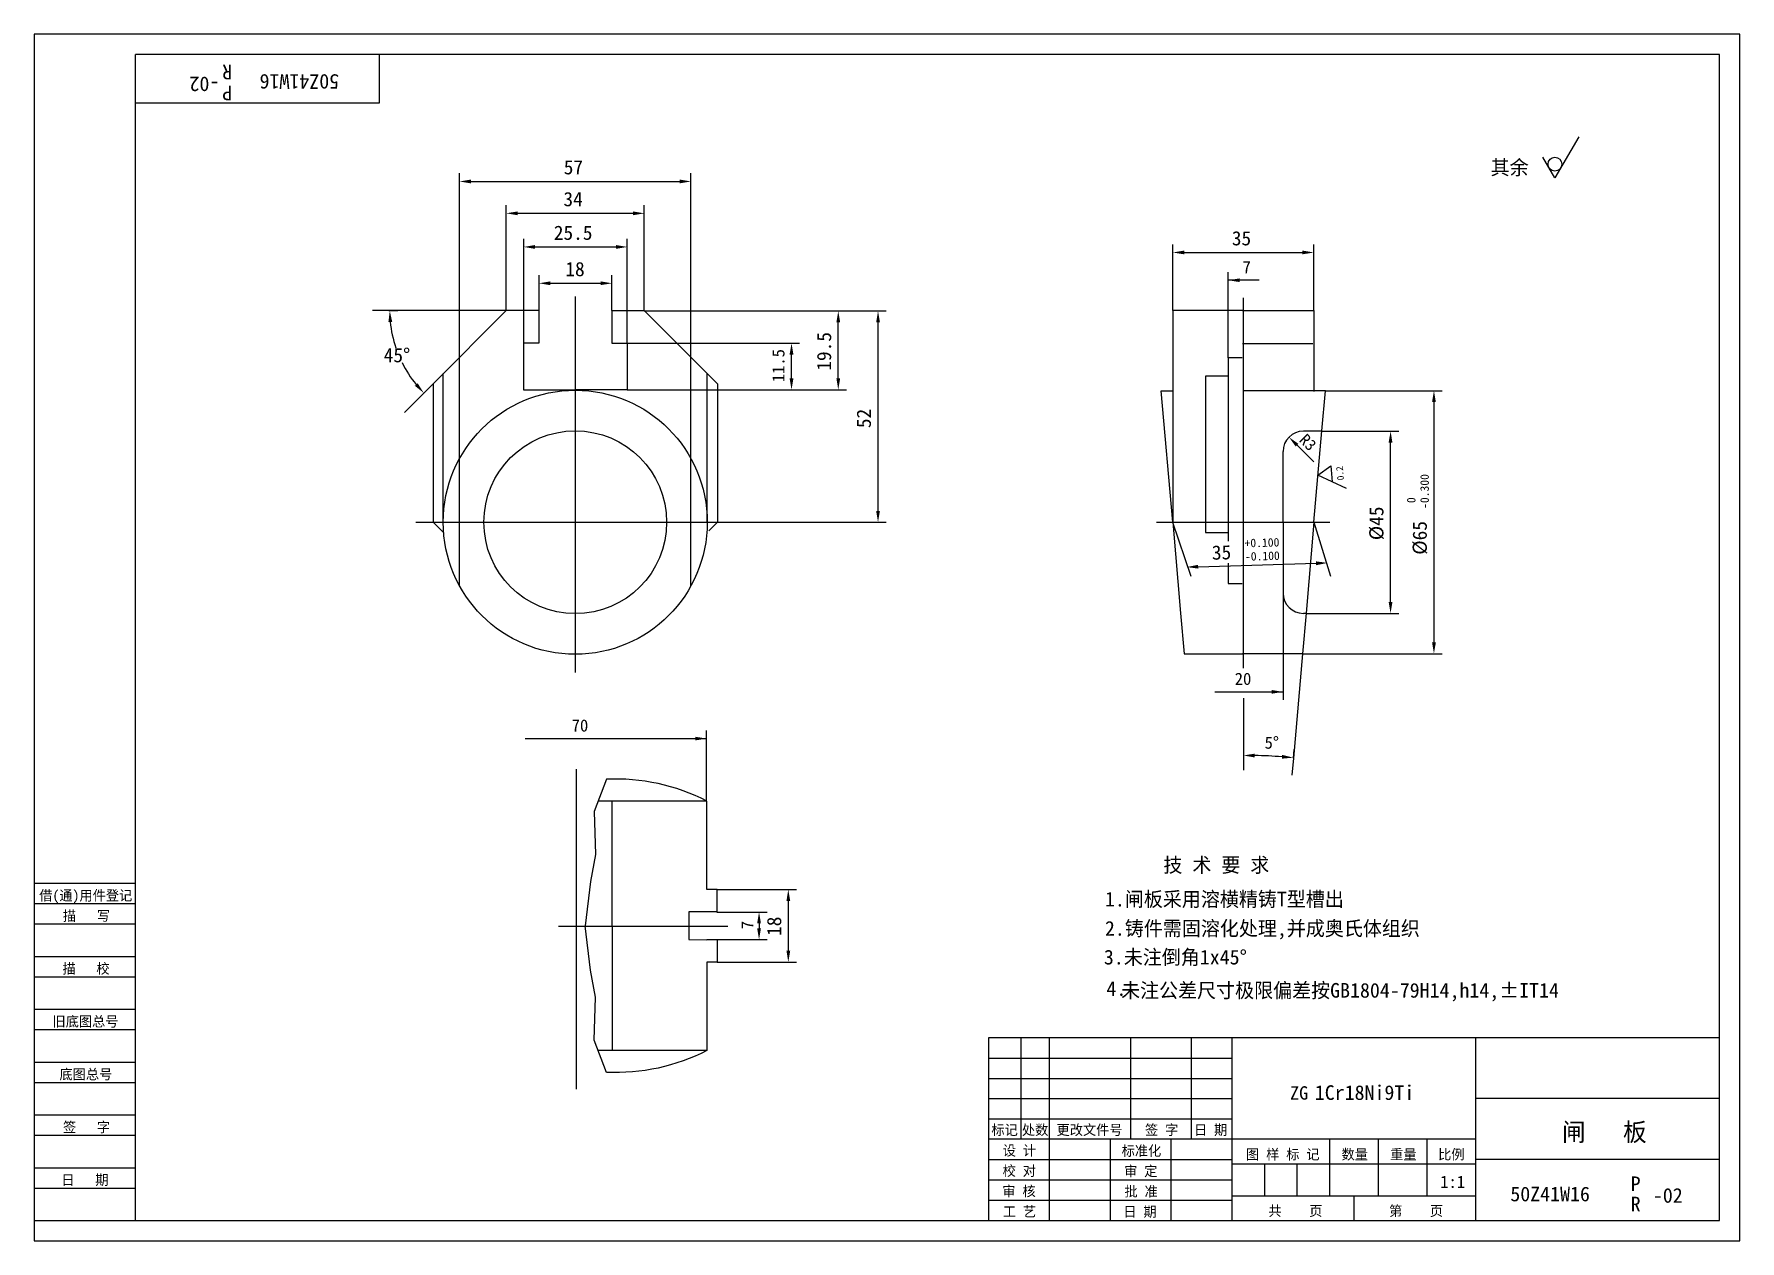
# Model space of a CAD drawing. Header units: metres. Extents: x 0 to 420, y 0 to 297.
import ezdxf

# ---------------------------------------------------------------- set-up
doc = ezdxf.new("R2010")
doc.units = ezdxf.units.M
for name, color, linetype in [('B', 3, 'Continuous'), ('C', 6, 'Continuous'), ('D', 1, 'Continuous'), ('FL', 5, 'Continuous'), ('HA', 5, 'Continuous'), ('T', 7, 'Continuous'), ('TL', 4, 'Continuous')]:
    doc.layers.add(name, color=color, linetype=linetype)

# ---------------------------------------------------------------- blocks, each defined once
blk = doc.blocks.new('TUKUN3')
at = {"layer": 'FL'}
for p, q in [((420, 297), (0, 297)), ((0, 297), (0, 0)), ((420, 0), (420, 297)), ((0, 78), (25, 78)), ((0, 70), (25, 70)), ((0, 65), (25, 65)), ((0, 57), (25, 57)), ((0, 52), (25, 52)), ((243, 25), (243, 50)), ((250, 5), (250, 50)), ((270, 25), (270, 50)), ((285, 25), (285, 50)), ((0, 44), (25, 44)), ((235, 45), (295, 45)), ((0, 39), (25, 39)), ((235, 40), (295, 40)), ((235, 35), (295, 35)), ((0, 31), (25, 31)), ((235, 30), (295, 30)), ((0, 26), (25, 26)), ((280, 5), (280, 25)), ((0, 18), (25, 18)), ((235, 20), (295, 20)), ((0, 13), (25, 13)), ((235, 15), (295, 15)), ((235, 10), (295, 10)), ((0, 0), (420, 0))]:
    blk.add_line(p, q, dxfattribs=at)
at = {"layer": 'TL'}
for p, q in [((415, 292), (25, 292)), ((25, 5), (25, 292)), ((85, 292), (85, 280)), ((415, 5), (415, 292)), ((85, 280), (25, 280)), ((0, 88), (25, 88)), ((0, 83), (25, 83)), ((415, 50), (235, 50)), ((235, 50), (235, 5)), ((295, 5), (295, 50)), ((355, 5), (355, 50)), ((415, 35), (355, 35)), ((355, 25), (235, 25)), ((265, 5), (265, 25)), ((319, 11), (319, 25)), ((331, 11), (331, 25)), ((343, 11), (343, 25)), ((295, 19), (355, 19)), ((303, 11), (303, 19)), ((311, 11), (311, 19)), ((415, 20), (355, 20)), ((355, 11), (295, 11)), ((325, 5), (325, 11)), ((0, 5), (415, 5))]:
    blk.add_line(p, q, dxfattribs=at)
at = {"layer": 'T'}
for s, p in [('借(通)用件登记', (1.26, 83.76)), ('描   写', (7.09, 78.76)), ('描   校', (6.98, 65.76)), ('旧底图总号', (4.52, 52.76)), ('底图总号', (6.25, 39.76)), ('签   字', (7.1, 26.76)), ('标记', (235.71, 26.07)), ('处数', (243.22, 26.07)), ('更改文件号', (251.75, 26.07)), ('签 字', (273.53, 26.07)), ('日 期', (285.57, 26.07)), ('设 计', (238.5, 20.99)), ('标准化', (267.77, 20.93)), ('图 样 标 记', (298.4, 20.04)), ('数量', (321.92, 20.04)), ('重量', (333.88, 20.04)), ('比例', (345.7, 20.04)), ('校 对', (238.48, 15.99)), ('审 定', (268.39, 15.93)), ('日   期', (6.72, 13.76)), ('审 核', (238.41, 10.99)), ('批 准', (268.46, 10.93)), ('工 艺', (238.52, 5.99)), ('日 期', (268.18, 5.93)), ('共    页', (303.91, 6.13)), ('第    页', (333.62, 6.13))]:
    blk.add_text(s, height=2.5, dxfattribs=at).set_placement(p)

msp = doc.modelspace()

# ---------------------------------------------------------------- linework, layer by layer
at = {"layer": 'B'}
for p, q in [((104.76, 161.21), (104.76, 217.48)), ((161.72, 161.21), (161.72, 217.48))]:
    msp.add_line(p, q, dxfattribs=at)
at = {"layer": 'C'}
for p, q in [((133.24, 232.45), (133.24, 139.86)), ((297.73, 232.1), (297.73, 209.26)), ((297.73, 209.26), (297.73, 140.92)), ((94.01, 176.87), (169.73, 176.87)), ((276.39, 176.87), (319.06, 176.87)), ((133.44, 116.08), (133.44, 55.08)), ((129.1, 77.47), (170.77, 77.47)), ((133.44, 55.08), (133.44, 37.34))]:
    msp.add_line(p, q, dxfattribs=at)
at = {"layer": 'D'}
for p, q in [((380.31, 271.76), (374.45, 261.62)), ((374.45, 261.62), (371.52, 266.69)), ((104.76, 217.48), (104.76, 262.74)), ((107.56, 260.74), (158.92, 260.74)), ((161.72, 217.48), (161.72, 262.74)), ((116.24, 228.96), (116.24, 254.9)), ((119.04, 252.9), (147.44, 252.9)), ((150.24, 228.96), (150.24, 254.9)), ((120.56, 220.87), (120.56, 246.62)), ((123.36, 244.62), (143.24, 244.62)), ((146.04, 220.87), (146.04, 246.62)), ((280.4, 228.94), (280.4, 245.26)), ((315.07, 228.94), (315.07, 245.26)), ((283.2, 243.26), (312.27, 243.26)), ((124.32, 228.94), (124.32, 237.68)), ((127.12, 235.68), (139.47, 235.68)), ((142.27, 228.94), (142.27, 237.68)), ((294.03, 217.37), (294.03, 238.43)), ((301.61, 236.43), (294.03, 236.43)), ((87.33, 228.96), (83.29, 228.96)), ((87.33, 228.96), (89.57, 228.96)), ((116.24, 228.96), (87.33, 228.96)), ((150.18, 228.86), (200, 228.86)), ((200, 228.86), (209.79, 228.86)), ((198, 212.26), (198, 226.06)), ((207.79, 179.67), (207.79, 226.06)), ((146.05, 220.95), (188.49, 220.95)), ((186.49, 212.26), (186.49, 218.15)), ((98.24, 210.96), (91.17, 203.89)), ((145.99, 209.46), (188.49, 209.46)), ((188.49, 209.46), (200, 209.46)), ((317.96, 209.24), (346.67, 209.24)), ((344.67, 206.44), (344.67, 147.29)), ((317.09, 199.29), (335.99, 199.29)), ((310.96, 195.84), (312.95, 193.87)), ((312.95, 193.87), (315.09, 191.75)), ((333.99, 157.24), (333.99, 196.49)), ((316.1, 188.49), (319.29, 190.73)), ((319.29, 190.73), (319.63, 186.84)), ((323.17, 185.19), (316.1, 188.49)), ((169.73, 176.87), (209.79, 176.87)), ((280.26, 176.86), (284.84, 163.6)), ((315.13, 176.87), (319.22, 163.6)), ((286.62, 165.93), (315.66, 166.77)), ((307.52, 159.44), (307.52, 133.12)), ((313.17, 154.44), (335.99, 154.44)), ((312.3, 144.49), (310.05, 118.84)), ((312.3, 144.49), (346.67, 144.49)), ((290.72, 135.12), (307.52, 135.12)), ((297.75, 133.53), (297.75, 115.84)), ((120.89, 123.62), (165.59, 123.62)), ((165.59, 108.23), (165.59, 125.62)), ((310.05, 118.84), (309.68, 114.6)), ((310.05, 118.84), (310.23, 120.92)), ((168.17, 86.47), (187.7, 86.47)), ((168.09, 80.92), (180.5, 80.92)), ((185.7, 83.67), (185.7, 71.41)), ((178.5, 78.12), (178.5, 76.94)), ((168.09, 74.14), (180.5, 74.14)), ((168.17, 68.61), (187.7, 68.61))]:
    msp.add_line(p, q, dxfattribs=at)
msp.add_circle((374.45, 265), 1.69, dxfattribs=at)
for centre, radius, start, end in [((116.24, 228.96), 28.68, 185.6, 198.57), ((116.24, 228.96), 28.68, 206.54, 219.4), ((297.75, -21.8), 141.27, 86.14, 88.86)]:
    msp.add_arc(centre, radius, start, end, dxfattribs=at)
for points in [[(107.56, 261.21), (107.56, 260.27), (104.76, 260.74)], [(158.92, 261.21), (158.92, 260.27), (161.72, 260.74)], [(119.04, 253.36), (119.04, 252.43), (116.24, 252.9)], [(147.44, 253.36), (147.44, 252.43), (150.24, 252.9)], [(123.36, 245.09), (123.36, 244.16), (120.56, 244.62)], [(143.24, 245.09), (143.24, 244.16), (146.04, 244.62)], [(283.2, 243.73), (283.2, 242.8), (280.4, 243.26)], [(312.27, 243.73), (312.27, 242.8), (315.07, 243.26)], [(127.12, 236.15), (127.12, 235.22), (124.32, 235.68)], [(139.47, 236.15), (139.47, 235.22), (142.27, 235.68)], [(296.83, 235.98), (294.03, 236.43), (296.83, 236.88)], [(87.24, 226.14), (88.17, 226.19), (87.57, 228.96)], [(197.54, 226.06), (198.47, 226.06), (198, 228.86)], [(207.33, 226.06), (208.26, 226.06), (207.79, 228.86)], [(186.02, 218.15), (186.96, 218.15), (186.49, 220.95)], [(94.43, 211.07), (93.74, 210.44), (95.96, 208.68)], [(186.02, 212.26), (186.96, 212.26), (186.49, 209.46)], [(197.54, 212.26), (198.47, 212.26), (198, 209.46)], [(344.21, 206.44), (345.14, 206.44), (344.67, 209.24)], [(310.63, 195.51), (311.29, 196.17), (308.97, 197.81)], [(333.52, 196.49), (334.45, 196.49), (333.99, 199.29)], [(207.33, 179.67), (208.26, 179.67), (207.79, 176.87)], [(286.6, 166.39), (286.63, 165.46), (283.82, 165.84)], [(315.64, 167.24), (315.67, 166.3), (318.46, 166.85)], [(333.52, 157.24), (334.45, 157.24), (333.99, 154.44)], [(344.21, 147.29), (345.14, 147.29), (344.67, 144.49)], [(304.72, 135.57), (307.52, 135.12), (304.72, 134.67)], [(162.79, 124.07), (165.59, 123.62), (162.79, 123.17)], [(300.54, 118.98), (300.55, 119.91), (297.75, 119.47)], [(307.3, 119.61), (307.23, 118.68), (310.06, 118.93)], [(185.24, 83.67), (186.17, 83.67), (185.7, 86.47)], [(178.03, 78.12), (178.96, 78.12), (178.5, 80.92)], [(178.03, 76.94), (178.96, 76.94), (178.5, 74.14)], [(185.24, 71.41), (186.17, 71.41), (185.7, 68.61)]]:
    msp.add_solid(points, dxfattribs=at)
at = {"layer": 'HA'}
for p, q in [((140.9, 113.61), (137.87, 105.68)), ((137.87, 105.68), (138.21, 95.13)), ((138.21, 95.13), (136.97, 88.44)), ((136.97, 88.44), (135.71, 77.54)), ((136.97, 66.65), (135.71, 77.54)), ((138.21, 59.96), (136.97, 66.65)), ((137.87, 49.4), (138.21, 59.96)), ((140.9, 41.47), (137.87, 49.4))]:
    msp.add_line(p, q, dxfattribs=at)
at = {"layer": 'TL'}
for p, q in [((116.24, 228.96), (98.24, 210.96)), ((124.24, 228.96), (116.24, 228.96)), ((124.24, 228.96), (124.24, 220.96)), ((142.24, 228.96), (150.24, 228.96)), ((142.24, 228.96), (142.24, 220.96)), ((150.24, 228.96), (168.25, 210.96)), ((297.9, 228.94), (280.4, 228.94)), ((280.4, 228.94), (280.4, 209.07)), ((297.57, 228.94), (315.07, 228.94)), ((315.07, 228.94), (315.07, 209.07)), ((120.49, 220.96), (120.49, 209.46)), ((124.24, 220.96), (120.49, 220.96)), ((142.24, 220.96), (145.99, 220.96)), ((145.99, 220.96), (145.99, 209.46)), ((314.89, 220.74), (297.57, 220.74)), ((293.99, 217.35), (293.99, 198.34)), ((297.49, 217.35), (293.99, 217.35)), ((98.24, 210.96), (98.24, 176.87)), ((100.74, 176.87), (100.74, 213.46)), ((165.74, 176.87), (165.74, 213.46)), ((168.25, 210.96), (168.25, 176.87)), ((288.42, 212.84), (288.42, 174.33)), ((293.92, 212.84), (288.42, 212.84)), ((120.49, 209.46), (133.28, 209.46)), ((145.99, 209.46), (133.2, 209.46)), ((280.34, 176.87), (277.51, 209.24)), ((277.51, 209.24), (280.4, 209.24)), ((280.4, 209.24), (280.4, 176.88)), ((317.96, 209.24), (297.73, 209.24)), ((317.1, 199.38), (317.96, 209.24)), ((293.99, 198.34), (293.99, 172.23)), ((317.09, 199.29), (312.52, 199.29)), ((315.13, 176.87), (317.1, 199.38)), ((307.52, 176.88), (307.52, 194.29)), ((98.24, 176.87), (100.36, 174.75)), ((168.25, 176.87), (166.12, 174.75)), ((280.34, 176.87), (282.3, 154.45)), ((307.52, 176.85), (307.52, 159.44)), ((315.13, 176.87), (313.17, 154.45)), ((100.36, 174.75), (100.85, 174.26)), ((288.42, 174.33), (293.92, 174.33)), ((293.99, 166.77), (293.99, 161.82)), ((293.99, 161.82), (297.49, 161.82)), ((282.3, 154.45), (283.17, 144.49)), ((313.17, 154.45), (312.3, 144.49)), ((313.17, 154.44), (312.52, 154.44)), ((283.17, 144.49), (297.9, 144.49)), ((312.3, 144.49), (297.57, 144.49)), ((165.67, 108.25), (138.85, 108.25)), ((142.33, 77.54), (142.33, 108.31)), ((165.67, 86.47), (165.67, 108.25)), ((168.17, 86.47), (165.67, 86.47)), ((168.17, 80.97), (168.17, 86.47)), ((161.18, 80.97), (161.18, 74.14)), ((165.67, 80.97), (161.18, 80.97)), ((168.17, 80.97), (165.67, 80.97)), ((142.33, 77.54), (142.33, 46.77)), ((161.18, 74.14), (165.67, 74.11)), ((168.17, 74.11), (165.67, 74.11)), ((168.17, 74.11), (168.17, 68.61)), ((165.67, 68.61), (165.67, 46.83)), ((168.17, 68.61), (165.67, 68.61)), ((165.67, 46.83), (138.85, 46.83))]:
    msp.add_line(p, q, dxfattribs=at)
for points in [[(165.67, 108.25, 0.13), (140.9, 113.61, 0.17)], [(165.67, 46.83, -0.13), (140.9, 41.47, -0.17)]]:
    msp.add_lwpolyline(points, format="xyb", dxfattribs=at)
for radius in [32.5, 22.5]:
    msp.add_circle((133.24, 176.87), radius, dxfattribs=at)
for centre, start, end in [((312.52, 194.29), 90, 180), ((312.52, 159.44), 180, 270)]:
    msp.add_arc(centre, 5, start, end, dxfattribs=at)

# ---------------------------------------------------------------- block references
at = {"layer": 'D'}
msp.add_blockref('TUKUN3', (0, 0), dxfattribs=at)

# ---------------------------------------------------------------- texts
for s, height, rotation, p in [('-02', 3.6, 180, (45.61, 286.49)), ('R', 3.6, 180, (48.77, 289.45)), ('50Z41W16', 3.6, 180, (75.11, 287.11)), ('P', 3.6, 180, (48.77, 284.3)), ('19.5', 3.5, 90, (196.25, 214.16)), ('11.5', 3, 90, (184.75, 211.33)), ('52', 3.5, 90, (206.04, 200.03)), ('R3', 2.8, 315.23, (311.32, 196.89)), ('0.2', 1.7, 95, (322.54, 187.26)), ('-0.300', 2.1, 90, (343.41, 180.15)), (' 0', 2.1, 90, (340.12, 180.15)), ('%%C45', 3.5, 90, (332.24, 172.45)), ('%%c65', 3.5, 90, (342.92, 168.87)), ('+0.100', 2.1, 1.66, (298.07, 170.67)), ('35', 3.5, 1.66, (290.04, 167.63)), ('-0.100', 2.1, 1.66, (298.17, 167.38)), ('7', 3, 90, (177.12, 76.7)), ('18', 3.5, 90, (183.95, 75.04))]:
    msp.add_text(s, height=height, rotation=rotation, dxfattribs=at).set_placement(p)
for s, height, p in [('57', 3.5, (130.41, 262.49)), ('其余', 3.6, (358.63, 262.39)), ('34', 3.5, (130.33, 254.65)), ('25.5', 3.5, (127.96, 246.37)), ('35', 3.5, (294.9, 245.01)), ('18', 3.5, (130.8, 237.43)), ('7', 3, (297.55, 238.14)), ('45%%d', 3.5, (86.08, 216.23)), ('20', 3, (295.62, 136.83)), ('70', 3, (132.36, 125.34)), ('5%%d', 3, (302.97, 121.13)), ('技 术 要 求', 3.6, (278.06, 90.71)), ('1.闸板采用溶横精铸T型槽出', 3.6, (263.66, 82.31)), ('2.铸件需固溶化处理,并成奥氏体组织', 3.6, (263.66, 75.11)), ('3.未注倒角1x45%%d', 3.6, (263.4, 68.03)), ('4.', 3.6, (264.03, 60.29)), ('未注公差尺寸极限偏差按GB1804-79H14,h14,%%pIT14', 3.6, (267.63, 59.86)), ('ZG', 3.3, (309.23, 34.76)), ('1Cr18Ni9Ti', 3.6, (315.34, 34.69)), ('闸   板', 4.5, (376.19, 24.54)), ('1:1', 3, (346.21, 13.04)), ('50Z41W16', 3.6, (363.48, 9.74)), ('P', 3.6, (393.11, 12.26)), ('-02', 3.6, (398.58, 9.39)), ('R', 3.6, (393.11, 7.27))]:
    msp.add_text(s, height=height, dxfattribs=at).set_placement(p)

doc.saveas('drawing.dxf')
